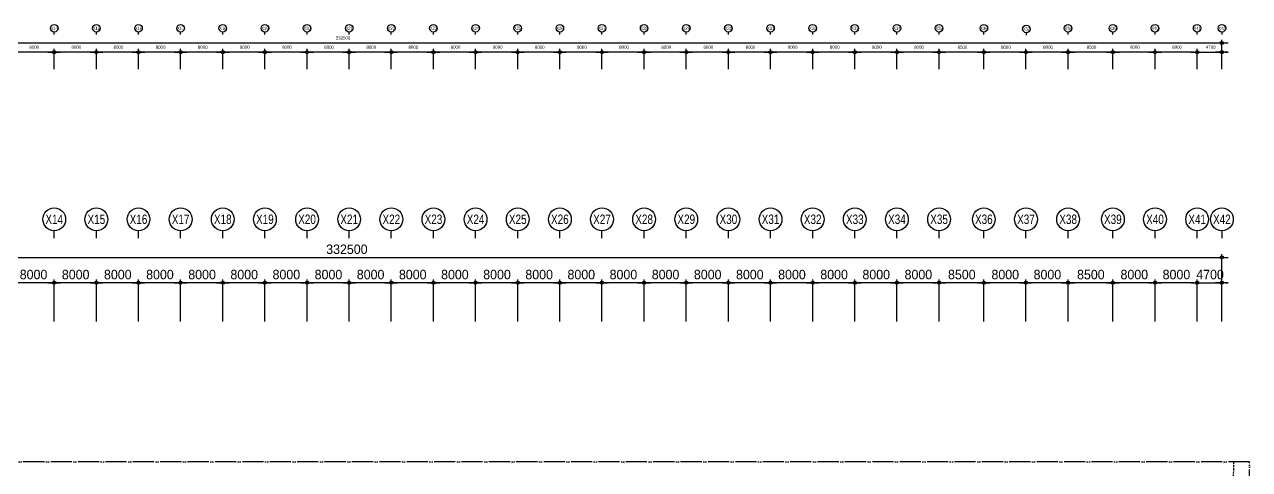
# Model space of a CAD drawing. Header units: millimetres. Extents: x 103947810 to 104370371, y -30955256 to -30705585.
# Drawn here: x 104137785 to 104370371, y -30790065 to -30705585 of the extents above; entities that cross this region are included whole.
import ezdxf
from ezdxf.enums import TextEntityAlignment as Align

# ---------------------------------------------------------------- set-up
doc = ezdxf.new("R2010")
doc.units = ezdxf.units.MM
doc.header["$LTSCALE"] = 200
doc.header["$MEASUREMENT"] = 0
doc.linetypes.add('CEN-2', pattern=[26, 20, -2, 0, -2, 0, -2])
doc.linetypes.add('HOON1', pattern=[3, 2, -1])
doc.layers.add('e-plan', color=9, linetype='CONTINUOUS')
doc.styles.add('돋움', font='Dotum.ttf')

# ---------------------------------------------------------------- blocks, each defined once
blk = doc.blocks.new('A$C2E7106E5')
at = {"layer": 'e-plan'}
for p, q in [((110800, 54482), (110800, 54962)), ((118800, 54482), (118800, 54962)), ((126800, 54482), (126800, 54962)), ((134800, 54482), (134800, 54962)), ((142800, 54482), (142800, 54962)), ((150800, 54482), (150800, 54962)), ((158800, 54482), (158800, 54962)), ((166800, 54482), (166800, 54962)), ((174800, 54482), (174800, 54962)), ((182800, 54482), (182800, 54962)), ((190800, 54482), (190800, 54962)), ((198800, 54482), (198800, 54962)), ((206800, 54482), (206800, 54962)), ((214800, 54482), (214800, 54962)), ((222800, 54482), (222800, 54962)), ((230800, 54482), (230800, 54962)), ((238800, 54482), (238800, 54962)), ((246800, 54482), (246800, 54962)), ((254800, 54482), (254800, 54962)), ((262800, 54482), (262800, 54962)), ((270800, 54482), (270800, 54962)), ((278800, 54482), (278800, 54962)), ((287300, 54482), (287300, 54962)), ((295376, 54358), (295376, 54838)), ((303300, 54482), (303300, 54962)), ((311800, 54482), (311800, 54962)), ((319800, 54482), (319800, 54962)), ((327800, 54482), (327800, 54962)), ((332500, 54962), (332500, 54482)), ((600, 52894), (331900, 52894)), ((110800, 47899), (110800, 51754)), ((110800, 47899), (110800, 51754)), ((118800, 47899), (118800, 51754)), ((118800, 47899), (118800, 51754)), ((126800, 47899), (126800, 51754)), ((126800, 47899), (126800, 51754)), ((134800, 47899), (134800, 51754)), ((134800, 47899), (134800, 51754)), ((142800, 47899), (142800, 51754)), ((142800, 47899), (142800, 51754)), ((150800, 47899), (150800, 51754)), ((150800, 47899), (150800, 51754)), ((158800, 47899), (158800, 51754)), ((158800, 47899), (158800, 51754)), ((166800, 47899), (166800, 51754)), ((166800, 47899), (166800, 51754)), ((174800, 47899), (174800, 51754)), ((174800, 47899), (174800, 51754)), ((182800, 47899), (182800, 51754)), ((182800, 47899), (182800, 51754)), ((190800, 47899), (190800, 51754)), ((190800, 47899), (190800, 51754)), ((198800, 47899), (198800, 51754)), ((198800, 47899), (198800, 51754)), ((206800, 47899), (206800, 51754)), ((206800, 47899), (206800, 51754)), ((214800, 47899), (214800, 51754)), ((214800, 47899), (214800, 51754)), ((222800, 47899), (222800, 51754)), ((222800, 47899), (222800, 51754)), ((230800, 47899), (230800, 51754)), ((230800, 47899), (230800, 51754)), ((238800, 47899), (238800, 51754)), ((238800, 47899), (238800, 51754)), ((246800, 47899), (246800, 51754)), ((246800, 47899), (246800, 51754)), ((254800, 47899), (254800, 51754)), ((254800, 47899), (254800, 51754)), ((262800, 47899), (262800, 51754)), ((262800, 47899), (262800, 51754)), ((270800, 47899), (270800, 51754)), ((270800, 47899), (270800, 51754)), ((278800, 47899), (278800, 51754)), ((278800, 47899), (278800, 51754)), ((287300, 47899), (287300, 51754)), ((287300, 47899), (287300, 51754)), ((295300, 47899), (295300, 51754)), ((295300, 47899), (295300, 51754)), ((303300, 47899), (303300, 51754)), ((303300, 47899), (303300, 51754)), ((311800, 47899), (311800, 51754)), ((311800, 47899), (311800, 51754)), ((319800, 47899), (319800, 51754)), ((319800, 47899), (319800, 51754)), ((327800, 47899), (327800, 51754)), ((327800, 47899), (327800, 51754)), ((331300, 52894), (333700, 52894)), ((332500, 47899), (332500, 53494)), ((332500, 47899), (332500, 51754)), ((110200, 51154), (103400, 51154)), ((109600, 51154), (112000, 51154)), ((112000, 51154), (109600, 51154)), ((118200, 51154), (111400, 51154)), ((117600, 51154), (120000, 51154)), ((120000, 51154), (117600, 51154)), ((126200, 51154), (119400, 51154)), ((128000, 51154), (125600, 51154)), ((125600, 51154), (128000, 51154)), ((134200, 51154), (127400, 51154)), ((133600, 51154), (136000, 51154)), ((136000, 51154), (133600, 51154)), ((142200, 51154), (135400, 51154)), ((144000, 51154), (141600, 51154)), ((141600, 51154), (144000, 51154)), ((150200, 51154), (143400, 51154)), ((149600, 51154), (152000, 51154)), ((152000, 51154), (149600, 51154)), ((158200, 51154), (151400, 51154)), ((157600, 51154), (160000, 51154)), ((160000, 51154), (157600, 51154)), ((166200, 51154), (159400, 51154)), ((165600, 51154), (168000, 51154)), ((168000, 51154), (165600, 51154)), ((174200, 51154), (167400, 51154)), ((173600, 51154), (176000, 51154)), ((176000, 51154), (173600, 51154)), ((182200, 51154), (175400, 51154)), ((184000, 51154), (181600, 51154)), ((181600, 51154), (184000, 51154)), ((190200, 51154), (183400, 51154)), ((189600, 51154), (192000, 51154)), ((192000, 51154), (189600, 51154)), ((198200, 51154), (191400, 51154)), ((197600, 51154), (200000, 51154)), ((200000, 51154), (197600, 51154)), ((206200, 51154), (199400, 51154)), ((205600, 51154), (208000, 51154)), ((208000, 51154), (205600, 51154)), ((214200, 51154), (207400, 51154)), ((213600, 51154), (216000, 51154)), ((216000, 51154), (213600, 51154)), ((222200, 51154), (215400, 51154)), ((221600, 51154), (224000, 51154)), ((224000, 51154), (221600, 51154)), ((230200, 51154), (223400, 51154)), ((232000, 51154), (229600, 51154)), ((229600, 51154), (232000, 51154)), ((238200, 51154), (231400, 51154)), ((237600, 51154), (240000, 51154)), ((240000, 51154), (237600, 51154)), ((246200, 51154), (239400, 51154)), ((248000, 51154), (245600, 51154)), ((245600, 51154), (248000, 51154)), ((254200, 51154), (247400, 51154)), ((253600, 51154), (256000, 51154)), ((256000, 51154), (253600, 51154)), ((262200, 51154), (255400, 51154)), ((261600, 51154), (264000, 51154)), ((264000, 51154), (261600, 51154)), ((270200, 51154), (263400, 51154)), ((272000, 51154), (269600, 51154)), ((269600, 51154), (272000, 51154)), ((278200, 51154), (271400, 51154)), ((277600, 51154), (280000, 51154)), ((280000, 51154), (277600, 51154)), ((286700, 51154), (279400, 51154)), ((286100, 51154), (288500, 51154)), ((288500, 51154), (286100, 51154)), ((294700, 51154), (287900, 51154)), ((296500, 51154), (294100, 51154)), ((294100, 51154), (296500, 51154)), ((302700, 51154), (295900, 51154)), ((302100, 51154), (304500, 51154)), ((304500, 51154), (302100, 51154)), ((311200, 51154), (303900, 51154)), ((310600, 51154), (313000, 51154)), ((313000, 51154), (310600, 51154)), ((319200, 51154), (312400, 51154)), ((318600, 51154), (321000, 51154)), ((321000, 51154), (318600, 51154)), ((327200, 51154), (320400, 51154)), ((327200, 51154), (326600, 51154)), ((326600, 51154), (329000, 51154)), ((326600, 51154), (329000, 51154)), ((327800, 51154), (332500, 51154)), ((333700, 51154), (331300, 51154)), ((333100, 51154), (333700, 51154)), ((110800, 15822), (110800, 17262)), ((118800, 15822), (118800, 17262)), ((126800, 15822), (126800, 17262)), ((134800, 15822), (134800, 17262)), ((142800, 15822), (142800, 17262)), ((150800, 15822), (150800, 17262)), ((158800, 15822), (158800, 17262)), ((166800, 15822), (166800, 17262)), ((174800, 15822), (174800, 17262)), ((182800, 15822), (182800, 17262)), ((190800, 15822), (190800, 17262)), ((198800, 15822), (198800, 17262)), ((206800, 15822), (206800, 17262)), ((214800, 15822), (214800, 17262)), ((222800, 15822), (222800, 17262)), ((230800, 15822), (230800, 17262)), ((238800, 15822), (238800, 17262)), ((246800, 15822), (246800, 17262)), ((254800, 15822), (254800, 17262)), ((262800, 15822), (262800, 17262)), ((270800, 15822), (270800, 17262)), ((278800, 15822), (278800, 17262)), ((287300, 15822), (287300, 17262)), ((295300, 15822), (295300, 17262)), ((303300, 15822), (303300, 17262)), ((311800, 15822), (311800, 17262)), ((319800, 15822), (319800, 17262)), ((327800, 15822), (327800, 17262)), ((332500, 17262), (332500, 15822)), ((600, 12185), (331900, 12185)), ((331300, 12185), (333700, 12185)), ((332500, 0), (332500, 12785)), ((110200, 7385), (103400, 7385)), ((109600, 7385), (112000, 7385)), ((112000, 7385), (109600, 7385)), ((110800, 0), (110800, 7985)), ((110800, 0), (110800, 7985)), ((118200, 7385), (111400, 7385)), ((117600, 7385), (120000, 7385)), ((120000, 7385), (117600, 7385)), ((118800, 0), (118800, 7985)), ((118800, 0), (118800, 7985)), ((126200, 7385), (119400, 7385)), ((128000, 7385), (125600, 7385)), ((125600, 7385), (128000, 7385)), ((126800, 0), (126800, 7985)), ((126800, 0), (126800, 7985)), ((134200, 7385), (127400, 7385)), ((133600, 7385), (136000, 7385)), ((136000, 7385), (133600, 7385)), ((134800, 0), (134800, 7985)), ((134800, 0), (134800, 7985)), ((142200, 7385), (135400, 7385)), ((144000, 7385), (141600, 7385)), ((141600, 7385), (144000, 7385)), ((142800, 0), (142800, 7985)), ((142800, 0), (142800, 7985)), ((150200, 7385), (143400, 7385)), ((149600, 7385), (152000, 7385)), ((152000, 7385), (149600, 7385)), ((150800, 0), (150800, 7985)), ((150800, 0), (150800, 7985)), ((158200, 7385), (151400, 7385)), ((157600, 7385), (160000, 7385)), ((160000, 7385), (157600, 7385)), ((158800, 0), (158800, 7985)), ((158800, 0), (158800, 7985)), ((166200, 7385), (159400, 7385)), ((165600, 7385), (168000, 7385)), ((168000, 7385), (165600, 7385)), ((166800, 0), (166800, 7985)), ((166800, 0), (166800, 7985)), ((174200, 7385), (167400, 7385)), ((173600, 7385), (176000, 7385)), ((176000, 7385), (173600, 7385)), ((174800, 0), (174800, 7985)), ((174800, 0), (174800, 7985)), ((182200, 7385), (175400, 7385)), ((184000, 7385), (181600, 7385)), ((181600, 7385), (184000, 7385)), ((182800, 0), (182800, 7985)), ((182800, 0), (182800, 7985)), ((190200, 7385), (183400, 7385)), ((189600, 7385), (192000, 7385)), ((192000, 7385), (189600, 7385)), ((190800, 0), (190800, 7985)), ((190800, 0), (190800, 7985)), ((198200, 7385), (191400, 7385)), ((197600, 7385), (200000, 7385)), ((200000, 7385), (197600, 7385)), ((198800, 0), (198800, 7985)), ((198800, 0), (198800, 7985)), ((206200, 7385), (199400, 7385)), ((205600, 7385), (208000, 7385)), ((208000, 7385), (205600, 7385)), ((206800, 0), (206800, 7985)), ((206800, 0), (206800, 7985)), ((214200, 7385), (207400, 7385)), ((213600, 7385), (216000, 7385)), ((216000, 7385), (213600, 7385)), ((214800, 0), (214800, 7985)), ((214800, 0), (214800, 7985)), ((222200, 7385), (215400, 7385)), ((221600, 7385), (224000, 7385)), ((224000, 7385), (221600, 7385)), ((222800, 0), (222800, 7985)), ((222800, 0), (222800, 7985)), ((230200, 7385), (223400, 7385)), ((232000, 7385), (229600, 7385)), ((229600, 7385), (232000, 7385)), ((230800, 0), (230800, 7985)), ((230800, 0), (230800, 7985)), ((238200, 7385), (231400, 7385)), ((237600, 7385), (240000, 7385)), ((240000, 7385), (237600, 7385)), ((238800, 0), (238800, 7985)), ((238800, 0), (238800, 7985)), ((246200, 7385), (239400, 7385)), ((248000, 7385), (245600, 7385)), ((245600, 7385), (248000, 7385)), ((246800, 0), (246800, 7985)), ((246800, 0), (246800, 7985)), ((254200, 7385), (247400, 7385)), ((253600, 7385), (256000, 7385)), ((256000, 7385), (253600, 7385)), ((254800, 0), (254800, 7985)), ((254800, 0), (254800, 7985)), ((262200, 7385), (255400, 7385)), ((261600, 7385), (264000, 7385)), ((264000, 7385), (261600, 7385)), ((262800, 0), (262800, 7985)), ((262800, 0), (262800, 7985)), ((270200, 7385), (263400, 7385)), ((272000, 7385), (269600, 7385)), ((269600, 7385), (272000, 7385)), ((270800, 0), (270800, 7985)), ((270800, 0), (270800, 7985)), ((278200, 7385), (271400, 7385)), ((277600, 7385), (280000, 7385)), ((280000, 7385), (277600, 7385)), ((278800, 0), (278800, 7985)), ((278800, 0), (278800, 7985)), ((286700, 7385), (279400, 7385)), ((286100, 7385), (288500, 7385)), ((288500, 7385), (286100, 7385)), ((287300, 0), (287300, 7985)), ((287300, 0), (287300, 7985)), ((294700, 7385), (287900, 7385)), ((296500, 7385), (294100, 7385)), ((294100, 7385), (296500, 7385)), ((295300, 0), (295300, 7985)), ((295300, 0), (295300, 7985)), ((302700, 7385), (295900, 7385)), ((302100, 7385), (304500, 7385)), ((304500, 7385), (302100, 7385)), ((303300, 0), (303300, 7985)), ((303300, 0), (303300, 7985)), ((311200, 7385), (303900, 7385)), ((310600, 7385), (313000, 7385)), ((313000, 7385), (310600, 7385)), ((311800, 0), (311800, 7985)), ((311800, 0), (311800, 7985)), ((319200, 7385), (312400, 7385)), ((318600, 7385), (321000, 7385)), ((321000, 7385), (318600, 7385)), ((319800, 0), (319800, 7985)), ((319800, 0), (319800, 7985)), ((327200, 7385), (320400, 7385)), ((327200, 7385), (326600, 7385)), ((326600, 7385), (329000, 7385)), ((326600, 7385), (329000, 7385)), ((327800, 0), (327800, 7985)), ((327800, 0), (327800, 7985)), ((327800, 7385), (332500, 7385)), ((333700, 7385), (331300, 7385)), ((332500, 0), (332500, 7985)), ((333100, 7385), (333700, 7385))]:
    blk.add_line(p, q, dxfattribs=at)
for centre, radius in [((110800, 55682), 720), ((118800, 55682), 720), ((126800, 55682), 720), ((134800, 55682), 720), ((142800, 55682), 720), ((150800, 55682), 720), ((158800, 55682), 720), ((166800, 55682), 720), ((174800, 55682), 720), ((182800, 55682), 720), ((190800, 55682), 720), ((198800, 55682), 720), ((206800, 55682), 720), ((214800, 55682), 720), ((222800, 55682), 720), ((230800, 55682), 720), ((238800, 55682), 720), ((246800, 55682), 720), ((254800, 55682), 720), ((262800, 55682), 720), ((270800, 55682), 720), ((278800, 55682), 720), ((287300, 55682), 720), ((295376, 55558), 720), ((303300, 55682), 720), ((311800, 55682), 720), ((319800, 55682), 720), ((327800, 55682), 720), ((332500, 55682), 720), ((110800, 51154), 300), ((110800, 51154), 300), ((110800, 51154), 150), ((110800, 51154), 150), ((118800, 51154), 300), ((118800, 51154), 300), ((118800, 51154), 150), ((118800, 51154), 150), ((126800, 51154), 300), ((126800, 51154), 300), ((126800, 51154), 150), ((126800, 51154), 150), ((134800, 51154), 300), ((134800, 51154), 300), ((134800, 51154), 150), ((134800, 51154), 150), ((142800, 51154), 300), ((142800, 51154), 300), ((142800, 51154), 150), ((142800, 51154), 150), ((150800, 51154), 300), ((150800, 51154), 300), ((150800, 51154), 150), ((150800, 51154), 150), ((158800, 51154), 300), ((158800, 51154), 300), ((158800, 51154), 150), ((158800, 51154), 150), ((166800, 51154), 300), ((166800, 51154), 300), ((166800, 51154), 150), ((166800, 51154), 150), ((174800, 51154), 300), ((174800, 51154), 300), ((174800, 51154), 150), ((174800, 51154), 150), ((182800, 51154), 300), ((182800, 51154), 300), ((182800, 51154), 150), ((182800, 51154), 150), ((190800, 51154), 300), ((190800, 51154), 300), ((190800, 51154), 150), ((190800, 51154), 150), ((198800, 51154), 300), ((198800, 51154), 300), ((198800, 51154), 150), ((198800, 51154), 150), ((206800, 51154), 300), ((206800, 51154), 300), ((206800, 51154), 150), ((206800, 51154), 150), ((214800, 51154), 300), ((214800, 51154), 300), ((214800, 51154), 150), ((214800, 51154), 150), ((222800, 51154), 300), ((222800, 51154), 300), ((222800, 51154), 150), ((222800, 51154), 150), ((230800, 51154), 300), ((230800, 51154), 300), ((230800, 51154), 150), ((230800, 51154), 150), ((238800, 51154), 300), ((238800, 51154), 300), ((238800, 51154), 150), ((238800, 51154), 150), ((246800, 51154), 300), ((246800, 51154), 300), ((246800, 51154), 150), ((246800, 51154), 150), ((254800, 51154), 300), ((254800, 51154), 300), ((254800, 51154), 150), ((254800, 51154), 150), ((262800, 51154), 300), ((262800, 51154), 300), ((262800, 51154), 150), ((262800, 51154), 150), ((270800, 51154), 300), ((270800, 51154), 300), ((270800, 51154), 150), ((270800, 51154), 150), ((278800, 51154), 300), ((278800, 51154), 300), ((278800, 51154), 150), ((278800, 51154), 150), ((287300, 51154), 300), ((287300, 51154), 300), ((287300, 51154), 150), ((287300, 51154), 150), ((295300, 51154), 300), ((295300, 51154), 300), ((295300, 51154), 150), ((295300, 51154), 150), ((303300, 51154), 300), ((303300, 51154), 300), ((303300, 51154), 150), ((303300, 51154), 150), ((311800, 51154), 300), ((311800, 51154), 300), ((311800, 51154), 150), ((311800, 51154), 150), ((319800, 51154), 300), ((319800, 51154), 300), ((319800, 51154), 150), ((319800, 51154), 150), ((327800, 51154), 300), ((327800, 51154), 300), ((327800, 51154), 150), ((327800, 51154), 150), ((332500, 52894), 300), ((332500, 51154), 300), ((332500, 52894), 150), ((332500, 51154), 150), ((110800, 19422), 2160), ((118800, 19422), 2160), ((126800, 19422), 2160), ((134800, 19422), 2160), ((142800, 19422), 2160), ((150800, 19422), 2160), ((158800, 19422), 2160), ((166800, 19422), 2160), ((174800, 19422), 2160), ((182800, 19422), 2160), ((190800, 19422), 2160), ((198800, 19422), 2160), ((206800, 19422), 2160), ((214800, 19422), 2160), ((222800, 19422), 2160), ((230800, 19422), 2160), ((238800, 19422), 2160), ((246800, 19422), 2160), ((254800, 19422), 2160), ((262800, 19422), 2160), ((270800, 19422), 2160), ((278800, 19422), 2160), ((287300, 19422), 2160), ((295300, 19422), 2160), ((303300, 19422), 2160), ((311800, 19422), 2160), ((319800, 19422), 2160), ((327800, 19422), 2160), ((332500, 19422), 2160), ((332500, 12185), 300), ((332500, 12185), 150), ((110800, 7385), 300), ((110800, 7385), 300), ((110800, 7385), 150), ((110800, 7385), 150), ((118800, 7385), 300), ((118800, 7385), 300), ((118800, 7385), 150), ((118800, 7385), 150), ((126800, 7385), 300), ((126800, 7385), 300), ((126800, 7385), 150), ((126800, 7385), 150), ((134800, 7385), 300), ((134800, 7385), 300), ((134800, 7385), 150), ((134800, 7385), 150), ((142800, 7385), 300), ((142800, 7385), 300), ((142800, 7385), 150), ((142800, 7385), 150), ((150800, 7385), 300), ((150800, 7385), 300), ((150800, 7385), 150), ((150800, 7385), 150), ((158800, 7385), 300), ((158800, 7385), 300), ((158800, 7385), 150), ((158800, 7385), 150), ((166800, 7385), 300), ((166800, 7385), 300), ((166800, 7385), 150), ((166800, 7385), 150), ((174800, 7385), 300), ((174800, 7385), 300), ((174800, 7385), 150), ((174800, 7385), 150), ((182800, 7385), 300), ((182800, 7385), 300), ((182800, 7385), 150), ((182800, 7385), 150), ((190800, 7385), 300), ((190800, 7385), 300), ((190800, 7385), 150), ((190800, 7385), 150), ((198800, 7385), 300), ((198800, 7385), 300), ((198800, 7385), 150), ((198800, 7385), 150), ((206800, 7385), 300), ((206800, 7385), 300), ((206800, 7385), 150), ((206800, 7385), 150), ((214800, 7385), 300), ((214800, 7385), 300), ((214800, 7385), 150), ((214800, 7385), 150), ((222800, 7385), 300), ((222800, 7385), 300), ((222800, 7385), 150), ((222800, 7385), 150), ((230800, 7385), 300), ((230800, 7385), 300), ((230800, 7385), 150), ((230800, 7385), 150), ((238800, 7385), 300), ((238800, 7385), 300), ((238800, 7385), 150), ((238800, 7385), 150), ((246800, 7385), 300), ((246800, 7385), 300), ((246800, 7385), 150), ((246800, 7385), 150), ((254800, 7385), 300), ((254800, 7385), 300), ((254800, 7385), 150), ((254800, 7385), 150), ((262800, 7385), 300), ((262800, 7385), 300), ((262800, 7385), 150), ((262800, 7385), 150), ((270800, 7385), 300), ((270800, 7385), 300), ((270800, 7385), 150), ((270800, 7385), 150), ((278800, 7385), 300), ((278800, 7385), 300), ((278800, 7385), 150), ((278800, 7385), 150), ((287300, 7385), 300), ((287300, 7385), 300), ((287300, 7385), 150), ((287300, 7385), 150), ((295300, 7385), 300), ((295300, 7385), 300), ((295300, 7385), 150), ((295300, 7385), 150), ((303300, 7385), 300), ((303300, 7385), 300), ((303300, 7385), 150), ((303300, 7385), 150), ((311800, 7385), 300), ((311800, 7385), 300), ((311800, 7385), 150), ((311800, 7385), 150), ((319800, 7385), 300), ((319800, 7385), 300), ((319800, 7385), 150), ((319800, 7385), 150), ((327800, 7385), 300), ((327800, 7385), 300), ((327800, 7385), 150), ((327800, 7385), 150), ((332500, 7385), 300), ((332500, 7385), 150)]:
    blk.add_circle(centre, radius, dxfattribs=at)
at = {"layer": 'e-plan', "style": '돋움', "width": 0.8}
for s, height, p in [('X14', 600, (110800, 55682)), ('X15', 600, (118800, 55682)), ('X16', 600, (126800, 55682)), ('X17', 600, (134800, 55682)), ('X18', 600, (142800, 55682)), ('X19', 600, (150800, 55682)), ('X20', 600, (158800, 55682)), ('X21', 600, (166800, 55682)), ('X22', 600, (174800, 55682)), ('X23', 600, (182800, 55682)), ('X24', 600, (190800, 55682)), ('X25', 600, (198800, 55682)), ('X26', 600, (206800, 55682)), ('X27', 600, (214800, 55682)), ('X28', 600, (222800, 55682)), ('X29', 600, (230800, 55682)), ('X30', 600, (238800, 55682)), ('X31', 600, (246800, 55682)), ('X32', 600, (254800, 55682)), ('X33', 600, (262800, 55682)), ('X34', 600, (270800, 55682)), ('X35', 600, (278800, 55682)), ('X36', 600, (287300, 55682)), ('X37', 600, (295376, 55558)), ('X38', 600, (303300, 55682)), ('X39', 600, (311800, 55682)), ('X40', 600, (319800, 55682)), ('X41', 600, (327800, 55682)), ('X42', 600, (332500, 55682)), ('X14', 1800, (110800, 19422)), ('X15', 1800, (118800, 19422)), ('X16', 1800, (126800, 19422)), ('X17', 1800, (134800, 19422)), ('X18', 1800, (142800, 19422)), ('X19', 1800, (150800, 19422)), ('X20', 1800, (158800, 19422)), ('X21', 1800, (166800, 19422)), ('X22', 1800, (174800, 19422)), ('X23', 1800, (182800, 19422)), ('X24', 1800, (190800, 19422)), ('X25', 1800, (198800, 19422)), ('X26', 1800, (206800, 19422)), ('X27', 1800, (214800, 19422)), ('X28', 1800, (222800, 19422)), ('X29', 1800, (230800, 19422)), ('X30', 1800, (238800, 19422)), ('X31', 1800, (246800, 19422)), ('X32', 1800, (254800, 19422)), ('X33', 1800, (262800, 19422)), ('X34', 1800, (270800, 19422)), ('X35', 1800, (278800, 19422)), ('X36', 1800, (287300, 19422)), ('X37', 1800, (295300, 19422)), ('X38', 1800, (303300, 19422)), ('X39', 1800, (311800, 19422)), ('X40', 1800, (319800, 19422)), ('X41', 1800, (327800, 19422)), ('X42', 1800, (332500, 19422))]:
    blk.add_text(s, height=height, dxfattribs=at).set_placement(p, align=Align.MIDDLE_CENTER)
at = {"layer": 'e-plan', "style": '돋움'}
for s, height, p in [('332500', 600, (164254, 53544)), ('8000', 600, (106067, 51803)), ('8000', 600, (114067, 51803)), ('8000', 600, (122067, 51803)), ('8000', 600, (130067, 51803)), ('8000', 600, (138067, 51803)), ('8000', 600, (146067, 51803)), ('8000', 600, (154067, 51803)), ('8000', 600, (162067, 51803)), ('8000', 600, (170067, 51803)), ('8000', 600, (178067, 51803)), ('8000', 600, (186067, 51803)), ('8000', 600, (194067, 51803)), ('8000', 600, (202067, 51803)), ('8000', 600, (210067, 51803)), ('8000', 600, (218067, 51803)), ('8000', 600, (226067, 51803)), ('8000', 600, (234067, 51803)), ('8000', 600, (242067, 51803)), ('8000', 600, (250067, 51803)), ('8000', 600, (258067, 51803)), ('8000', 600, (266067, 51803)), ('8000', 600, (274067, 51803)), ('8500', 600, (282317, 51803)), ('8000', 600, (290567, 51803)), ('8000', 600, (298567, 51803)), ('8500', 600, (306817, 51803)), ('8000', 600, (315067, 51803)), ('8000', 600, (323067, 51803)), ('4700', 600, (329447, 51801)), ('332500', 1800, (162436, 12835)), ('8000', 1800, (104249, 8034)), ('8000', 1800, (112249, 8034)), ('8000', 1800, (120249, 8034)), ('8000', 1800, (128249, 8034)), ('8000', 1800, (136249, 8034)), ('8000', 1800, (144249, 8034)), ('8000', 1800, (152249, 8034)), ('8000', 1800, (160249, 8034)), ('8000', 1800, (168249, 8034)), ('8000', 1800, (176249, 8034)), ('8000', 1800, (184249, 8034)), ('8000', 1800, (192249, 8034)), ('8000', 1800, (200249, 8034)), ('8000', 1800, (208249, 8034)), ('8000', 1800, (216249, 8034)), ('8000', 1800, (224249, 8034)), ('8000', 1800, (232249, 8034)), ('8000', 1800, (240249, 8034)), ('8000', 1800, (248249, 8034)), ('8000', 1800, (256249, 8034)), ('8000', 1800, (264249, 8034)), ('8000', 1800, (272249, 8034)), ('8500', 1800, (280499, 8034)), ('8000', 1800, (288749, 8034)), ('8000', 1800, (296749, 8034)), ('8500', 1800, (304999, 8034)), ('8000', 1800, (313249, 8034)), ('8000', 1800, (321249, 8034)), ('4700', 1800, (327628, 8032))]:
    blk.add_text(s, height=height, dxfattribs=at).set_placement(p)
blk = doc.blocks.new('A$C5A682445')
at = {"layer": 'e-plan', "linetype": 'CEN-2'}
blk.add_lwpolyline([(-343809, -111602), (-96696, -114499), (-95833, -114798), (-95367, -115584), (-95446, -166137), (-517, -166635), (-517, -166635), (0, 0), (0, 0), (0, 0), (-297528, 10)], dxfattribs=at)
at = {"layer": 'e-plan', "linetype": 'HOON1'}
blk.add_lwpolyline([(-3517, -166619), (-3000, 0), (-3000, 0), (-3000, 0)], dxfattribs=at)

msp = doc.modelspace()

# ---------------------------------------------------------------- block references
at = {"layer": 'e-plan'}
for name, p in [('A$C2E7106E5', (104032631, -30761987)), ('A$C5A682445', (104370371, -30788621))]:
    msp.add_blockref(name, p, dxfattribs=at)

doc.saveas('drawing.dxf')
